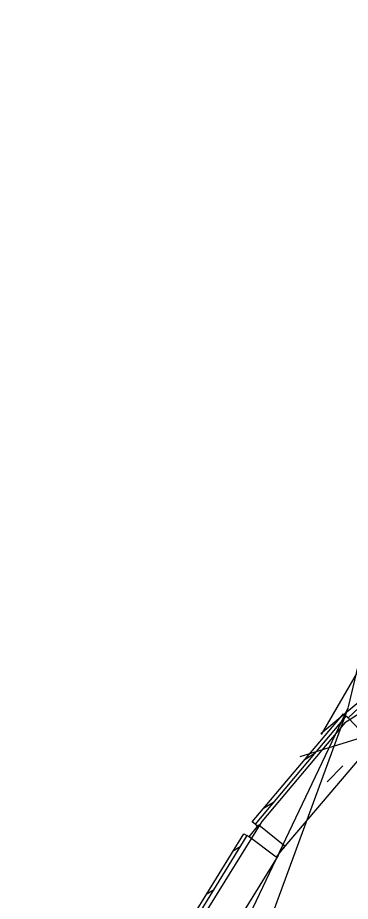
# Model space of a CAD drawing. Header units: feet. Extents: x -84 to 198, y -22 to 181.
# Drawn here: x 13.61 to 21.05, y 77.9 to 97.63 of the extents above; entities that cross this region are included whole.
import ezdxf

# ---------------------------------------------------------------- set-up
doc = ezdxf.new("R2010")
doc.units = ezdxf.units.FT
doc.layers.add('A-AREA-UNIDAD', color=30, linetype='CONTINUOUS')
doc.layers.add('A-LINEA', color=7, linetype='CONTINUOUS')

msp = doc.modelspace()

# ---------------------------------------------------------------- linework, layer by layer
at = {"layer": 'A-AREA-UNIDAD'}
msp.add_lwpolyline([(36.288, 94.9689), (34.96, 95.0933), (33.408, 95.4844), (32.96, 95.0044), (30.592, 95.5733), (30.24, 95.8044), (30.32, 96.1244), (29.568, 96.3378), (29.44, 96.5689), (27.872, 91.8578), (25.632, 87.5733), (23.968, 85.1733), (22.208, 83.1289), (22.208, 82.6844), (20.928, 81.8844), (19.072, 79.68), (17.28, 76.8)], dxfattribs=at)
at = {"layer": 'A-LINEA'}
for p, q in [((21.0069, 82.2403), (28.3763, 113.3838)), ((21.0069, 82.2403), (28.3763, 113.3838)), ((21.0069, 82.2403), (28.3763, 113.3838)), ((20.4035, 81.6263), (29.201, 96.7511)), ((28.6857, 83.8604), (19.9188, 81.1222)), ((20.3867, 81.6444), (21.28, 82.3911)), ((21.0013, 82.226), (13.6073, 62.1446)), ((21.0013, 82.226), (13.6073, 62.1446)), ((21.0013, 82.226), (13.6201, 66.7627)), ((21.0133, 81.9778), (20.9467, 82.0311)), ((20.04, 81.0711), (20.2533, 81.2044)), ((20.5333, 80.5644), (20.88, 80.9244)), ((19.1067, 79.9778), (19.3333, 80.1111)), ((18.92, 79.6178), (18.9733, 79.5644)), ((18.8, 79.3244), (18.7333, 79.3644)), ((18.4133, 79.0178), (18.5867, 79.1244)), ((17.7867, 76.2444), (19.44, 78.9244)), ((19.44, 78.9244), (19.4267, 78.9378)), ((17.8267, 78.0578), (18, 78.1644))]:
    msp.add_line(p, q, dxfattribs=at)
for points in [[(20.9467, 82.0311), (18.92, 79.6178), (18.8533, 79.6711), (20.8933, 82.0844), (20.9467, 82.0311)], [(21.52, 81.4444), (21, 81.9911), (21.24, 82.2178), (21.76, 81.6844), (21.52, 81.4444)], [(21.5867, 81.4844), (19.5467, 79.0844), (19.56, 79.0711)], [(19.3867, 78.8844), (18.7867, 79.3378), (19, 79.6044), (19.5867, 79.1378), (19.3867, 78.8844)], [(18.7333, 79.3644), (17.08, 76.6711), (17.0133, 76.7244), (18.6667, 79.4044), (18.7333, 79.3644)]]:
    msp.add_lwpolyline(points, dxfattribs=at)

doc.saveas('drawing.dxf')
